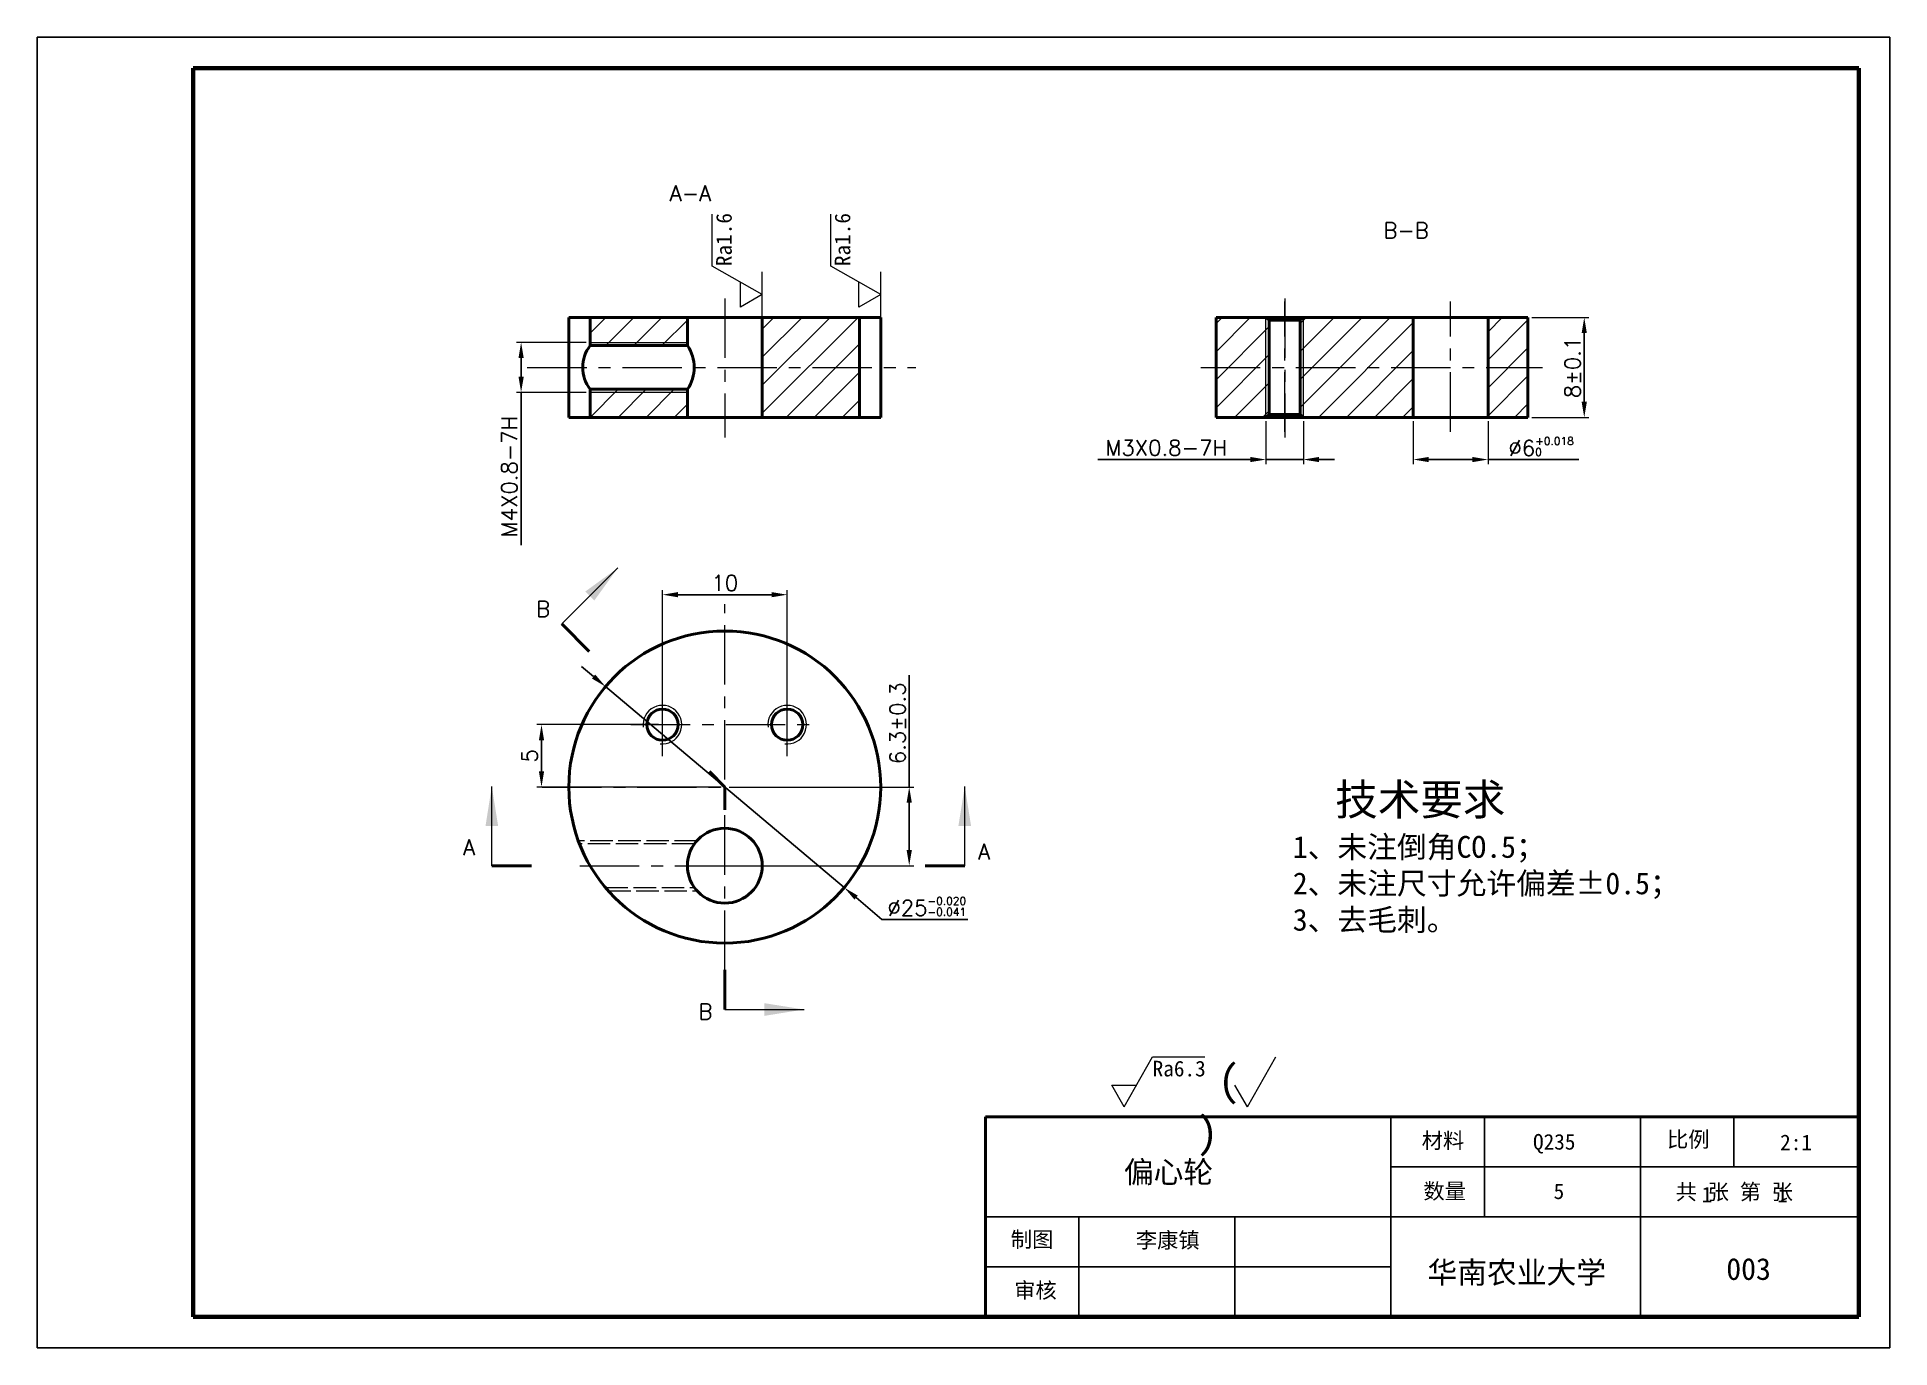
# Model space of a CAD drawing. Header units: millimetres. Extents: x 680 to 977, y 516 to 726.
import ezdxf

# ---------------------------------------------------------------- set-up
doc = ezdxf.new("R2010")
doc.units = ezdxf.units.MM
doc.header["$LTSCALE"] = 0.3
doc.linetypes.add('ACAD_ISO02W100', pattern=[15, 12, -3])
doc.linetypes.add('CENTER', pattern=[50.8, 31.75, -6.35, 6.35, -6.35])
for name, color, linetype, lineweight in [('剖面线', 190, 'Continuous', 18), ('尺寸线', 6, 'Continuous', 18), ('尺寸线 @ 1', 6, 'Continuous', 18), ('文字 @ 1', 6, 'Continuous', 18), ('粗实线', 7, 'Continuous', 50), ('粗实线 @ 1', 7, 'Continuous', 50), ('细实线', 3, 'Continuous', 18), ('细点画线', 1, 'CENTER', 18), ('虚线', 2, 'ACAD_ISO02W100', 18)]:
    doc.layers.add(name, color=color, linetype=linetype, lineweight=lineweight)
doc.styles.add('我的样式', font='romans.shx', dxfattribs={"height": 2.5, "bigfont": 'chineset.shx'})
doc.dimstyles.new('我的样式', dxfattribs={"dimtxt": 2.5, "dimasz": 2.5, "dimexe": 0.75, "dimexo": 0.625, "dimtad": 1, "dimdec": 1, "dimlfac": 0.5, "dimdsep": 46, "dimtxsty": '我的样式', "dimcen": 2.5, "dimclrd": 256, "dimclre": 256, "dimclrt": 256, "dimadec": 0, "dimazin": 0, "dimtp": 0.018, "dimtm": 0.018, "dimtfac": 1, "dimtdec": 1, "dimtmove": 0, "dimatfit": 3, "dimfxl": 1, "dimlwd": 25, "dimlwe": 18, "dimarcsym": 0})

# ---------------------------------------------------------------- blocks, each defined once
blk = doc.blocks.new('*D15')
at = {"layer": 'Defpoints', "color": 0, "transparency": 16777216}
for p in [(800.28, 637.01), (780.28, 616.19), (800.28, 616.19)]:
    blk.add_point(p, dxfattribs=at)
at = {"layer": '尺寸线', "linetype": 'Continuous', "lineweight": 18, "transparency": 16777216}
for p, q in [((780.28, 616.82), (780.28, 637.76)), ((800.28, 616.82), (800.28, 637.76))]:
    blk.add_line(p, q, dxfattribs=at)
at = {"layer": '尺寸线', "linetype": 'Continuous', "lineweight": 25, "transparency": 16777216}
blk.add_line((782.78, 637.01), (797.78, 637.01), dxfattribs=at)
at = {"layer": '尺寸线', "transparency": 16777216}
for points in [[(782.78, 637.43), (782.78, 636.6), (780.28, 637.01)], [(797.78, 637.43), (797.78, 636.6), (800.28, 637.01)]]:
    blk.add_solid(points, dxfattribs=at)
at = {"layer": '尺寸线', "transparency": 16777216, "insert": (790.28, 638.89), "char_height": 2.5, "attachment_point": 5, "style": '我的样式'}
blk.add_mtext('10', dxfattribs=at)
blk = doc.blocks.new('*D16')
at = {"layer": 'Defpoints', "color": 0, "transparency": 16777216}
for p in [(760.9, 616.19), (780.28, 616.19), (790.35, 606.19)]:
    blk.add_point(p, dxfattribs=at)
at = {"layer": '尺寸线', "linetype": 'Continuous', "lineweight": 18, "transparency": 16777216}
for p, q in [((779.66, 616.19), (760.15, 616.19)), ((789.72, 606.19), (760.15, 606.19))]:
    blk.add_line(p, q, dxfattribs=at)
at = {"layer": '尺寸线', "linetype": 'Continuous', "lineweight": 25, "transparency": 16777216}
blk.add_line((760.9, 608.69), (760.9, 613.69), dxfattribs=at)
at = {"layer": '尺寸线', "transparency": 16777216}
for points in [[(760.48, 613.69), (761.31, 613.69), (760.9, 616.19)], [(760.48, 608.69), (761.31, 608.69), (760.9, 606.19)]]:
    blk.add_solid(points, dxfattribs=at)
at = {"layer": '尺寸线', "transparency": 16777216, "insert": (759.02, 611.19), "char_height": 2.5, "attachment_point": 5, "rotation": 90, "style": '我的样式'}
blk.add_mtext('5', dxfattribs=at)
blk = doc.blocks.new('*D17')
at = {"layer": 'Defpoints', "color": 0, "transparency": 16777216}
for p in [(790.35, 606.19), (819.84, 606.19), (790.28, 593.59)]:
    blk.add_point(p, dxfattribs=at)
at = {"layer": '尺寸线', "linetype": 'Continuous', "lineweight": 25, "transparency": 16777216}
for p, q in [((819.84, 606.19), (819.84, 624.11)), ((819.84, 596.09), (819.84, 603.69))]:
    blk.add_line(p, q, dxfattribs=at)
at = {"layer": '尺寸线', "linetype": 'Continuous', "lineweight": 18, "transparency": 16777216}
for p, q in [((790.97, 606.19), (820.59, 606.19)), ((790.91, 593.59), (820.59, 593.59))]:
    blk.add_line(p, q, dxfattribs=at)
at = {"layer": '尺寸线', "transparency": 16777216}
for points in [[(819.42, 603.69), (820.26, 603.69), (819.84, 606.19)], [(819.42, 596.09), (820.26, 596.09), (819.84, 593.59)]]:
    blk.add_solid(points, dxfattribs=at)
at = {"layer": '尺寸线', "transparency": 16777216, "insert": (817.97, 616.4), "char_height": 2.5, "attachment_point": 5, "rotation": 90, "style": '我的样式'}
blk.add_mtext('{\\Fromans,chineset|c134;6.3%%P0.3}', dxfattribs=at)
blk = doc.blocks.new('*D18')
at = {"layer": 'Defpoints', "color": 0, "transparency": 16777216}
for p in [(919.02, 681.42), (919.02, 665.42), (928.04, 665.42)]:
    blk.add_point(p, dxfattribs=at)
at = {"layer": '尺寸线', "linetype": 'Continuous', "lineweight": 18, "transparency": 16777216}
for p, q in [((919.65, 681.42), (928.79, 681.42)), ((919.65, 665.42), (928.79, 665.42))]:
    blk.add_line(p, q, dxfattribs=at)
at = {"layer": '尺寸线', "linetype": 'Continuous', "lineweight": 25, "transparency": 16777216}
blk.add_line((928.04, 678.92), (928.04, 667.92), dxfattribs=at)
at = {"layer": '尺寸线', "transparency": 16777216}
for points in [[(927.62, 678.92), (928.46, 678.92), (928.04, 681.42)], [(927.62, 667.92), (928.46, 667.92), (928.04, 665.42)]]:
    blk.add_solid(points, dxfattribs=at)
at = {"layer": '尺寸线', "transparency": 16777216, "insert": (926.17, 673.42), "char_height": 2.5, "attachment_point": 5, "rotation": 90, "style": '我的样式'}
blk.add_mtext('{\\Fromans,chineset|c134;8%%P0.1}', dxfattribs=at)
blk = doc.blocks.new('*D19')
at = {"layer": 'Defpoints', "color": 0, "transparency": 16777216}
for p in [(771.16, 622.29), (809.41, 590.1)]:
    blk.add_point(p, dxfattribs=at)
at = {"layer": '尺寸线', "linetype": 'Continuous', "lineweight": 25, "transparency": 16777216}
for p, q in [((769.24, 623.9), (767.33, 625.51)), ((771.16, 622.29), (809.41, 590.1)), ((815.47, 585), (811.33, 588.49)), ((829.25, 585), (815.47, 585))]:
    blk.add_line(p, q, dxfattribs=at)
at = {"layer": '尺寸线', "transparency": 16777216}
for points in [[(769.51, 624.22), (768.98, 623.58), (771.16, 622.29)], [(811.59, 588.8), (811.06, 588.17), (809.41, 590.1)]]:
    blk.add_solid(points, dxfattribs=at)
at = {"layer": '尺寸线', "transparency": 16777216, "insert": (822.67, 587.08), "char_height": 2.5, "attachment_point": 5, "style": '我的样式'}
blk.add_mtext('{\\Fromans,chineset|c134;∅25\\H0.5x;\\S-0.020^ -0.041;}', dxfattribs=at)
blk = doc.blocks.new('*D20')
at = {"layer": 'Defpoints', "color": 0, "transparency": 16777216}
for p in [(877.02, 665.42), (883.02, 665.42), (883.02, 658.66)]:
    blk.add_point(p, dxfattribs=at)
at = {"layer": '尺寸线', "linetype": 'Continuous', "lineweight": 18, "transparency": 16777216}
for p, q in [((877.02, 664.8), (877.02, 657.91)), ((883.02, 664.8), (883.02, 657.91))]:
    blk.add_line(p, q, dxfattribs=at)
at = {"layer": '尺寸线', "linetype": 'Continuous', "lineweight": 25, "transparency": 16777216}
for p, q in [((874.52, 658.66), (850.06, 658.66)), ((883.02, 658.66), (877.02, 658.66)), ((885.52, 658.66), (888.02, 658.66))]:
    blk.add_line(p, q, dxfattribs=at)
at = {"layer": '尺寸线', "transparency": 16777216}
for points in [[(874.52, 659.08), (874.52, 658.25), (877.02, 658.66)], [(885.52, 659.08), (885.52, 658.25), (883.02, 658.66)]]:
    blk.add_solid(points, dxfattribs=at)
at = {"layer": '尺寸线', "transparency": 16777216, "insert": (861.04, 660.54), "char_height": 2.5, "attachment_point": 5, "style": '我的样式'}
blk.add_mtext('{\\Fromans,chineset|c134;M3X0.8-7H}', dxfattribs=at)
blk = doc.blocks.new('*D21')
at = {"layer": 'Defpoints', "color": 0, "transparency": 16777216}
for p in [(768.69, 677.42), (757.63, 669.42), (768.69, 669.42)]:
    blk.add_point(p, dxfattribs=at)
at = {"layer": '尺寸线', "linetype": 'Continuous', "lineweight": 18, "transparency": 16777216}
for p, q in [((768.07, 677.42), (756.88, 677.42)), ((768.07, 669.42), (756.88, 669.42))]:
    blk.add_line(p, q, dxfattribs=at)
at = {"layer": '尺寸线', "linetype": 'Continuous', "lineweight": 25, "transparency": 16777216}
for p, q in [((757.63, 674.92), (757.63, 671.92)), ((757.63, 669.42), (757.63, 644.96))]:
    blk.add_line(p, q, dxfattribs=at)
at = {"layer": '尺寸线', "transparency": 16777216}
for points in [[(757.21, 674.92), (758.05, 674.92), (757.63, 677.42)], [(757.21, 671.92), (758.05, 671.92), (757.63, 669.42)]]:
    blk.add_solid(points, dxfattribs=at)
at = {"layer": '尺寸线', "transparency": 16777216, "insert": (755.75, 655.94), "char_height": 2.5, "attachment_point": 5, "rotation": 90, "style": '我的样式'}
blk.add_mtext('{\\Fromans,chineset|c134;M4X0.8-7H}', dxfattribs=at)
blk = doc.blocks.new('Ra1.6')
at = {"layer": '尺寸线'}
for p, q in [((0, 0), (4.56, 8)), ((4.56, 8), (12.89, 8)), ((-2, 3.5), (2, 3.5)), ((0, 0), (-2, 3.5))]:
    blk.add_line(p, q, dxfattribs=at)
at = {"layer": '尺寸线 @ 1', "insert": (4.56, 7.39), "char_height": 2.5, "attachment_point": 1, "style": '我的样式'}
blk.add_mtext_dynamic_manual_height_columns('{\\f@SimSun|b0|i0|c134|p2;Ra1.6}', width=5.0807, gutter_width=12.5, heights=[0], dxfattribs=at)
blk = doc.blocks.new('*D22')
at = {"layer": 'Defpoints', "color": 0, "transparency": 16777216}
for p in [(900.62, 665.42), (912.62, 665.42), (912.62, 658.66)]:
    blk.add_point(p, dxfattribs=at)
at = {"layer": '尺寸线', "linetype": 'Continuous', "lineweight": 18, "transparency": 16777216}
for p, q in [((900.62, 664.8), (900.62, 657.91)), ((912.62, 664.8), (912.62, 657.91))]:
    blk.add_line(p, q, dxfattribs=at)
at = {"layer": '尺寸线', "linetype": 'Continuous', "lineweight": 25, "transparency": 16777216}
for p, q in [((903.12, 658.66), (910.12, 658.66)), ((912.62, 658.66), (927.15, 658.66))]:
    blk.add_line(p, q, dxfattribs=at)
at = {"layer": '尺寸线', "transparency": 16777216}
for points in [[(903.12, 659.08), (903.12, 658.25), (900.62, 658.66)], [(910.12, 659.08), (910.12, 658.25), (912.62, 658.66)]]:
    blk.add_solid(points, dxfattribs=at)
at = {"layer": '尺寸线', "transparency": 16777216, "insert": (921.13, 660.75), "char_height": 2.5, "attachment_point": 5, "style": '我的样式'}
blk.add_mtext('{\\Fromans,chineset|c134;%%C6\\H0.5x;\\S+0.018^ 0;}', dxfattribs=at)
blk = doc.blocks.new('其余6.3')
at = {"layer": '尺寸线'}
for p, q in [((-33.07, 5.23), (-28.51, 13.23)), ((-28.51, 13.23), (-20.17, 13.23)), ((-13.33, 5.23), (-8.76, 13.23)), ((-35.07, 8.73), (-31.07, 8.73)), ((-33.07, 5.23), (-35.07, 8.73)), ((-13.33, 5.23), (-15.33, 8.73))]:
    blk.add_line(p, q, dxfattribs=at)
at = {"layer": '尺寸线 @ 1', "attachment_point": 1, "style": '我的样式'}
for s, width, insert, char_height in [('{\\fSimSun|b0|i0|c134|p2;Ra6.3}', 5.0807, (-28.51, 12.62), 2.5), ('{\\fSimSun|b0|i0|c134|p2; \\fSTSong|b0|i0|c134|p2;(    )}', 20.1828, (-21.43, 11.96), 5)]:
    blk.add_mtext_dynamic_manual_height_columns(s, width=width, gutter_width=12.5, heights=[0], dxfattribs=dict(at, insert=insert, char_height=char_height))

msp = doc.modelspace()

# ---------------------------------------------------------------- hatches: boundary and pattern name
at = {"layer": '剖面线'}
h = msp.add_hatch(dxfattribs=at)
h.set_pattern_fill('ANSI31', color=256)
h.paths.add_polyline_path([(784.28, 681.42), (768.69, 681.42), (768.69, 677.42), (784.28, 677.42)])
h.paths.add_polyline_path([(784.28, 677.42), (768.69, 677.42), (768.69, 676.92), (784.28, 676.92)])
h.paths.add_polyline_path([(784.28, 669.42), (768.69, 669.42), (768.69, 665.42), (784.28, 665.42)])
h.paths.add_polyline_path([(784.28, 669.92), (768.69, 669.92), (768.69, 669.42), (784.28, 669.42)])
h.paths.add_polyline_path([(811.88, 673.42), (811.88, 681.42), (796.28, 681.42), (796.28, 673.42)])
h.paths.add_polyline_path([(811.88, 665.42), (811.88, 673.42), (796.28, 673.42), (796.28, 665.42)])
h = msp.add_hatch(dxfattribs=at)
h.set_pattern_fill('ANSI31', color=256)
h.paths.add_polyline_path([(877.02, 681.42), (869.02, 681.42), (869.02, 673.42), (877.02, 673.42)])
h.paths.add_polyline_path([(877.02, 673.42), (869.02, 673.42), (869.02, 665.42), (877.02, 665.42)])
h.paths.add_polyline_path([(877.52, 680.97), (877.02, 681.42), (877.02, 673.42), (877.52, 673.42)])
h.paths.add_polyline_path([(877.52, 673.42), (877.02, 673.42), (877.02, 665.42), (877.52, 665.88)])
h.paths.add_polyline_path([(900.62, 681.42), (883.02, 681.42), (883.02, 673.42), (900.62, 673.42)])
h.paths.add_polyline_path([(883.02, 681.42), (882.52, 680.97), (882.52, 673.42), (883.02, 673.42)])
h.paths.add_polyline_path([(883.02, 673.42), (882.52, 673.42), (882.52, 665.88), (883.02, 665.42)])
h.paths.add_polyline_path([(900.62, 673.42), (883.02, 673.42), (883.02, 665.42), (900.62, 665.42)])
h.paths.add_polyline_path([(919.02, 681.42), (912.62, 681.42), (912.62, 673.42), (919.02, 673.42)])
h.paths.add_polyline_path([(919.02, 673.42), (912.62, 673.42), (912.62, 665.42), (919.02, 665.42)])

# ---------------------------------------------------------------- linework, layer by layer
at = {"color": 3, "lineweight": -3}
for p, q in [((680.04, 516.34), (680.04, 726.34)), ((680.04, 726.34), (977.04, 726.34)), ((977.04, 516.34), (977.04, 726.34)), ((897.04, 553.34), (897.04, 521.34)), ((912.04, 553.34), (912.04, 537.34)), ((937.04, 553.34), (937.04, 521.34)), ((952.04, 553.34), (952.04, 545.34)), ((897.04, 545.34), (972.04, 545.34)), ((832.04, 537.34), (972.04, 537.34)), ((847.04, 537.34), (847.04, 521.34)), ((872.04, 537.34), (872.04, 521.34)), ((832.04, 529.34), (897.04, 529.34)), ((680.04, 516.34), (977.04, 516.34))]:
    msp.add_line(p, q, dxfattribs=at)
at = {"lineweight": 70}
for p, q in [((705.04, 521.34), (705.04, 721.34)), ((705.04, 721.34), (972.04, 721.34)), ((972.04, 521.34), (972.04, 721.34)), ((705.04, 521.34), (972.04, 521.34))]:
    msp.add_line(p, q, dxfattribs=at)
at = {"lineweight": 50}
for q in [(972.04, 553.34), (832.04, 521.34)]:
    msp.add_line((832.04, 553.34), q, dxfattribs=at)
at = {"layer": '尺寸线'}
for p, q in [((796.28, 681.42), (796.28, 688.75)), ((815.28, 681.42), (815.28, 688.75))]:
    msp.add_line(p, q, dxfattribs=at)
at = {"layer": '粗实线'}
for p, q in [((765.28, 681.42), (765.28, 665.42)), ((765.28, 681.42), (768.69, 681.42)), ((768.69, 681.42), (768.69, 676.92)), ((768.69, 681.42), (784.28, 681.42)), ((784.28, 681.42), (784.28, 676.92)), ((796.28, 681.42), (784.28, 681.42)), ((796.28, 665.42), (796.28, 681.42)), ((796.28, 681.42), (815.28, 681.42)), ((811.88, 681.42), (813.2, 681.42)), ((811.88, 665.42), (811.88, 681.42)), ((815.28, 681.42), (815.28, 665.42)), ((869.02, 681.42), (869.02, 665.42)), ((869.02, 681.42), (919.02, 681.42)), ((877.02, 681.42), (877.52, 680.97)), ((877.52, 665.88), (877.52, 680.97)), ((877.52, 680.97), (882.52, 680.97)), ((883.02, 681.42), (882.52, 680.97)), ((882.52, 665.88), (882.52, 680.97)), ((900.62, 681.42), (900.62, 665.42)), ((912.62, 665.42), (912.62, 681.42)), ((919.02, 665.42), (919.02, 681.42)), ((768.69, 676.92), (784.28, 676.92)), ((768.69, 669.92), (768.69, 665.42)), ((784.28, 669.92), (768.69, 669.92)), ((784.28, 669.92), (784.28, 665.42)), ((765.28, 665.42), (768.69, 665.42)), ((768.69, 665.42), (784.28, 665.42)), ((796.28, 665.42), (784.28, 665.42)), ((796.28, 665.42), (815.28, 665.42)), ((869.02, 665.42), (919.02, 665.42)), ((877.02, 665.42), (877.52, 665.88)), ((877.52, 665.88), (882.52, 665.88)), ((883.02, 665.42), (882.52, 665.88)), ((768.56, 627.92), (764.16, 632.32)), ((787.81, 608.67), (790.28, 606.19)), ((790.28, 606.19), (790.28, 602.56)), ((752.93, 593.59), (759.28, 593.59)), ((828.74, 593.59), (822.39, 593.59)), ((790.28, 570.56), (790.28, 576.91))]:
    msp.add_line(p, q, dxfattribs=at)
for centre, radius in [((790.28, 606.19), 25), ((780.28, 616.19), 2.5), ((800.28, 616.19), 2.5), ((790.28, 593.59), 6)]:
    msp.add_circle(centre, radius, dxfattribs=at)
for centre, radius, start, end in [((773.23, 673.42), 5.73, 142.3501, 217.6499), ((779.08, 673.42), 6.28, 326.104, 33.896)]:
    msp.add_arc(centre, radius, start, end, dxfattribs=at)
at = {"layer": '细实线'}
for p, q in [((877.02, 665.42), (877.02, 681.42)), ((883.02, 665.42), (883.02, 681.42)), ((768.69, 677.42), (784.28, 677.42)), ((784.28, 669.42), (768.69, 669.42)), ((764.16, 632.32), (773.14, 641.3)), ((752.93, 593.59), (752.93, 606.29)), ((828.74, 593.59), (828.74, 606.29)), ((790.28, 570.56), (802.98, 570.56))]:
    msp.add_line(p, q, dxfattribs=at)
for centre in [(780.28, 616.19), (800.28, 616.19)]:
    msp.add_arc(centre, 3.09, 262.9855, 187.5337, dxfattribs=at)
for points in [[(773.14, 641.3), (767.93, 637.53), (769.37, 636.09)], [(752.93, 606.29), (751.92, 599.94), (753.95, 599.94)], [(828.74, 606.29), (827.72, 599.94), (829.76, 599.94)], [(802.98, 570.56), (796.63, 571.57), (796.63, 569.54)]]:
    msp.add_solid(points, dxfattribs=at)
at = {"layer": '细点画线'}
for p, q in [((790.28, 684.46), (790.28, 662.2)), ((880.02, 684.46), (880.02, 662.2)), ((880.02, 663.11), (880.02, 683.96)), ((906.62, 663.11), (906.62, 683.96)), ((758.62, 673.42), (820.88, 673.42)), ((866.59, 673.42), (921.35, 673.42)), ((790.28, 576.91), (790.28, 635.48)), ((780.28, 611.12), (780.28, 621.26)), ((800.28, 611.12), (800.28, 621.26)), ((775.21, 616.19), (804.89, 616.19)), ((761, 606.19), (819.69, 606.19)), ((767.05, 593.59), (799.49, 593.59))]:
    msp.add_line(p, q, dxfattribs=at)
at = {"layer": '虚线'}
for p, q in [((785.81, 597.59), (766.81, 597.59)), ((785.41, 597.09), (767, 597.09)), ((771.16, 590.09), (785.41, 590.09)), ((771.59, 589.59), (785.8, 589.59))]:
    msp.add_line(p, q, dxfattribs=at)

# ---------------------------------------------------------------- block references
at = {"layer": '尺寸线', "rotation": 90}
for p in [(796.28, 685.09), (815.28, 685.09)]:
    msp.add_blockref('Ra1.6', p, dxfattribs=at)
at = {"layer": '尺寸线'}
msp.add_blockref('其余6.3', (887.37, 549.72), dxfattribs=at)

# ---------------------------------------------------------------- texts
at = {"layer": '文字 @ 1', "char_height": 2.5, "attachment_point": 1, "style": '我的样式'}
for s, width, insert in [('{\\Fromans,chineset|c134;A-A}', 8.0893, (781.44, 702.56)), ('{\\Fromans,chineset|c134;B-B}', 8.0893, (895.84, 696.62)), ('{\\Fromans,chineset|c134;B}', 8.0893, (760.04, 635.99)), ('{\\fSimSun|b0|i0|c134|p2;\\H2x;  技术要求\\Fromans,chineset|c134;\\H0.7x;\\P\\fSimSun|b0|i0|c134|p2;1、未注倒角CO.5；\\P2、未注尺寸允许偏差±0.5；\\P3、去毛刺。}', 63.2159, (881.32, 606.69)), ('{\\Fromans,chineset|c134;A}', 8.0893, (748.36, 597.78)), ('{\\Fromans,chineset|c134;A}', 8.0893, (830.88, 597.09)), ('{\\Fromans,chineset|c134;B}', 8.0893, (786.05, 571.48))]:
    msp.add_mtext_dynamic_manual_height_columns(s, width=width, gutter_width=12.5, heights=[0], dxfattribs=dict(at, insert=insert))
at = {"layer": '粗实线 @ 1', "color": 4, "lineweight": -3, "attachment_point": 1, "style": '我的样式'}
for s, width, insert, char_height in [('{\\fSimSun|b0|i0|c134|p2;材料}', 15, (901.98, 550.81), 2.5), ('{\\fSimSun|b0|i0|c134|p2;Q235}', 15, (919.83, 550.61), 2.5), ('{\\fSimSun|b0|i0|c134|p2;比例}', 15, (941.31, 551), 2.5), ('{\\fSimSun|b0|i0|c134|p2;2:1}', 15, (959.44, 550.52), 2.5), ('{\\fSimSun|b0|i0|c134|p2;偏心轮}', 21.2636, (854.24, 546.26), 3.5), ('{\\fSimSun|b0|i0|c134|p2;数量}', 15, (902.26, 542.71), 2.5), ('{\\fSimSun|b0|i0|c134|p2;5}', 15, (923.13, 542.69), 2.5), ('\\pi14.278;{\\fSimSun|b0|i0|c134|p2;共\\Fromans,chineset|c134; \\fSimSun|b0|i0|c134|p2;张\\Fromans,chineset|c134; \\fSimSun|b0|i0|c134|p2;第\\Fromans,chineset|c134; \\fSimSun|b0|i0|c134|p2;张}', 50, (928.43, 542.6), 2.5), ('{\\fSimSun|b0|i0|c134|p2;1}', 15, (946.87, 542.15), 2.5), ('{\\fSimSun|b0|i0|c134|p2;1}', 15, (958.96, 542.19), 2.5), ('{\\fSimSun|b0|i0|c134|p2;制图}', 15, (836.12, 534.98), 2.5), ('{\\fSimSun|b0|i0|c134|p2;李康镇}', 15, (856.16, 534.86), 2.5), ('{\\fSimSun|b0|i0|c134|p2;华南农业大学}', 29.8029, (902.9, 530.18), 3.5), ('{\\fSimSun|b0|i0|c134|p2;003}', 16.1237, (950.81, 530.74), 3.5), ('{\\fSimSun|b0|i0|c134|p2;审核}', 15, (836.66, 526.82), 2.5)]:
    msp.add_mtext_dynamic_manual_height_columns(s, width=width, gutter_width=12.5, heights=[0], dxfattribs=dict(at, insert=insert, char_height=char_height))

# ---------------------------------------------------------------- dimensions: what is measured, and where the dimension line sits
at = {"layer": '尺寸线'}
for base, p1, p2, text, picture, middle in [((928.04, 665.42), (919.02, 681.42), (919.02, 665.42), '{\\Fromans,chineset|c134;<>%%P0.1}', '*D18', (926.17, 673.42)), ((757.63, 669.42), (768.69, 677.42), (768.69, 669.42), '{\\Fromans,chineset|c134;M<>X0.8-7H}', '*D21', (755.75, 655.94)), ((819.84, 606.19), (790.28, 593.59), (790.35, 606.19), '{\\Fromans,chineset|c134;<>%%P0.3}', '*D17', (817.97, 616.4))]:
    dim = msp.add_linear_dim(base=base, p1=p1, p2=p2, angle=90, text=text, dimstyle='我的样式', dxfattribs=at)
    dim.commit()
    dim.dimension.update_dxf_attribs({"geometry": picture, "text_midpoint": middle})
dim = msp.add_linear_dim(base=(883.02, 658.66), p1=(877.02, 665.42), p2=(883.02, 665.42), text='{\\Fromans,chineset|c134;M<>X0.8-7H}', dimstyle='我的样式', dxfattribs=at)
dim.commit()
dim.dimension.update_dxf_attribs({"geometry": '*D20', "text_midpoint": (861.04, 658.66), "dimtype": 160})
dim = msp.add_linear_dim(base=(912.62, 658.66), p1=(900.62, 665.42), p2=(912.62, 665.42), text='{\\Fromans,chineset|c134;%%C<>\\H0.5x;\\S+0.018^ 0;}', dimstyle='我的样式', dxfattribs=at)
dim.commit()
dim.dimension.update_dxf_attribs({"geometry": '*D22', "text_midpoint": (921.13, 660.75)})
dim = msp.add_linear_dim(base=(800.28, 637.01), p1=(780.28, 616.19), p2=(800.28, 616.19), dimstyle='我的样式', dxfattribs=at)
dim.commit()
dim.dimension.update_dxf_attribs({"geometry": '*D15', "text_midpoint": (790.28, 638.89)})
dim = msp.add_diameter_dim_2p(p1=(771.16, 622.29), p2=(809.41, 590.1), text='{\\Fromans,chineset|c134;<>\\H0.5x;\\S-0.020^ -0.041;}', dimstyle='我的样式', override={"dimtih": 1, "dimtoh": 1}, dxfattribs=at)
dim.commit()
dim.dimension.update_dxf_attribs({"geometry": '*D19', "text_midpoint": (822.67, 587.08)})
dim = msp.add_linear_dim(base=(760.9, 616.19), p1=(790.35, 606.19), p2=(780.28, 616.19), angle=90, dimstyle='我的样式', dxfattribs=at)
dim.commit()
dim.dimension.update_dxf_attribs({"geometry": '*D16', "text_midpoint": (759.02, 611.19)})

doc.saveas('drawing.dxf')
